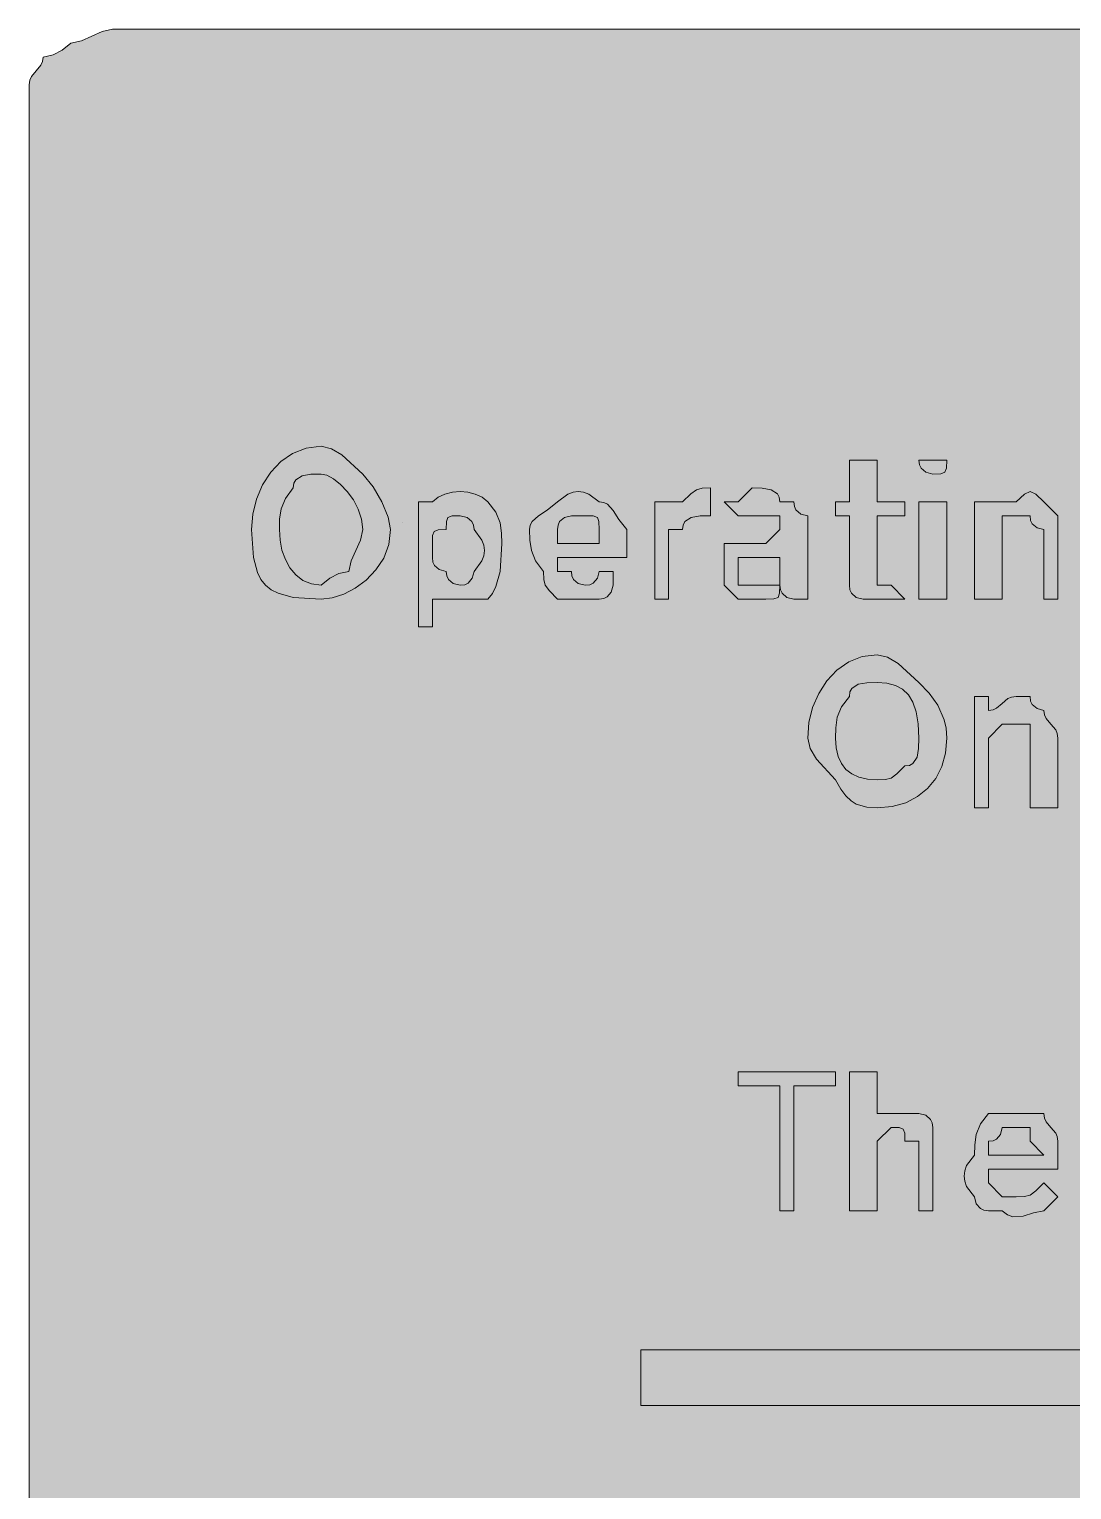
# Model space of a CAD drawing. Header units: metres. Extents: x 10 to 558, y 11 to 259.
# Drawn here: x 9.8 to 99.8, y 133.1 to 259.2 of the extents above; entities that cross this region are included whole.
import ezdxf

# ---------------------------------------------------------------- set-up
doc = ezdxf.new("R2010")
doc.units = ezdxf.units.M
for name, color, linetype, true_color in [('FILL_BLUE_0000FF', 7, 'Continuous', 0x0000ff), ('FILL_WHITE_FFFFFF', 7, 'Continuous', 0xffffff), ('STROKE_WHITE_FFFFFF', 7, 'Continuous', 0xffffff)]:
    doc.layers.add(name, color=color, linetype=linetype, true_color=true_color)

msp = doc.modelspace()

# ---------------------------------------------------------------- hatches: boundary and pattern name
at = {"layer": 'FILL_BLUE_0000FF', "true_color": 0x0000ff}
h = msp.add_hatch(color=7, dxfattribs=at)
h.dxf.hatch_style = 1
h.paths.add_polyline_path([(551.8, 259.15), (552.54, 258.99), (553.8, 258.45), (554.83, 257.68), (555.75, 256.8), (556.54, 256.3), (557.14, 255.71), (557.56, 255.07), (557.85, 254.4), (558.11, 253.09), (558.15, 252), (558.15, 18), (558.15, 15.6), (557.44, 14.72), (556.95, 13.95), (556.46, 13.41), (556.15, 13.25), (555.75, 13.2), (555.3, 12.41), (554.83, 11.81), (554.34, 11.39), (553.8, 11.1), (552.54, 10.84), (550.95, 10.8), (16.95, 10.8), (13.35, 10.8), (13.3, 11.2), (13.14, 11.51), (12.6, 12), (11.83, 12.49), (10.95, 13.2), (10.26, 14.12), (9.9, 15.15), (9.77, 16.41), (9.75, 18), (9.75, 252), (9.75, 254.4), (9.8, 254.8), (9.94, 255.11), (10.35, 255.6), (10.76, 256.09), (10.9, 256.4), (10.95, 256.8), (11.83, 256.99), (12.6, 257.4), (13.35, 258), (14.25, 258.19), (15.15, 258.6), (16.05, 259.01), (16.95, 259.2), (550.95, 259.2), (551.8, 259.15)])
at = {"layer": 'FILL_WHITE_FFFFFF', "true_color": 0xffffff}
h = msp.add_hatch(color=7, dxfattribs=at)
h.dxf.hatch_style = 1
h.paths.add_polyline_path([(36.75, 222.45), (38.55, 220.8), (39.43, 219.71), (40.2, 218.4), (40.74, 217.09), (40.95, 216), (40.79, 214.71), (40.35, 213.54), (39.68, 212.52), (38.85, 211.65), (37.9, 210.95), (36.9, 210.43), (35.9, 210.11), (34.95, 210), (32.55, 210.15), (31.24, 210.51), (30.65, 210.8), (30.15, 211.2), (29.75, 211.7), (29.46, 212.29), (29.1, 213.6), (28.95, 216), (29.06, 217.34), (29.38, 218.64), (29.9, 219.86), (30.6, 220.95), (31.47, 221.87), (32.49, 222.58), (33.66, 223.04), (34.95, 223.2), (35.85, 222.99), (36.75, 222.45)])
h.paths.add_polyline_path([(33.3, 220.65), (32.76, 220.29), (32.6, 220), (32.55, 219.6), (31.86, 218.7), (31.5, 217.8), (31.37, 216.9), (31.35, 216), (31.41, 215.1), (31.57, 214.24), (31.86, 213.43), (32.25, 212.7), (32.76, 212.09), (33.37, 211.61), (34.11, 211.31), (34.95, 211.2), (35.7, 211.8), (36.47, 212.21), (37.35, 212.4), (37.54, 213.3), (37.95, 214.2), (38.36, 215.1), (38.55, 216), (38.44, 216.9), (38.16, 217.76), (37.73, 218.57), (37.2, 219.3), (36.62, 219.91), (36.02, 220.39), (35.45, 220.69), (34.95, 220.8), (34.07, 220.78), (33.3, 220.65)], flags=16)
h = msp.add_hatch(color=7, dxfattribs=at)
h.dxf.hatch_style = 1
h.paths.add_polyline_path([(82.95, 211.2), (84.15, 211.2), (85.35, 210), (81.75, 210), (81.15, 210.15), (80.74, 210.51), (80.6, 210.8), (80.55, 211.2), (80.55, 217.2), (79.35, 217.2), (79.35, 218.4), (80.55, 218.4), (80.55, 222), (82.95, 222), (82.95, 218.4), (85.35, 218.4), (85.35, 217.2), (82.95, 217.2), (82.95, 212.4), (82.95, 211.2)])
h = msp.add_hatch(color=7, dxfattribs=at)
h.dxf.hatch_style = 1
h.paths.add_polyline_path([(88.93, 221.31), (88.8, 220.95), (88.44, 220.82), (87.75, 220.8), (87.15, 220.95), (86.74, 221.31), (86.6, 221.6), (86.55, 222), (87.75, 222), (88.95, 222), (88.93, 221.31)])
h = msp.add_hatch(color=7, dxfattribs=at)
h.dxf.hatch_style = 1
h.paths.add_polyline_path([(66.15, 218.4), (66.86, 219.09), (67.35, 219.45), (67.84, 219.58), (68.55, 219.6), (68.55, 217.2), (67.67, 217.18), (66.9, 217.05), (66.36, 216.69), (66.2, 216.4), (66.15, 216), (64.95, 216), (64.95, 214.8), (64.95, 210), (63.75, 210), (63.75, 218.4), (64.95, 218.4), (66.15, 218.4)])
h = msp.add_hatch(color=7, dxfattribs=at)
h.dxf.hatch_style = 1
h.paths.add_polyline_path([(74.4, 210.15), (74.04, 210.02), (73.35, 210), (72.15, 210), (70.95, 210), (69.75, 211.2), (69.75, 212.4), (69.75, 214.8), (70.95, 214.8), (72.15, 214.8), (73.35, 214.8), (74.55, 216), (74.55, 217.2), (73.35, 217.2), (72.15, 217.2), (70.95, 217.2), (69.75, 218.4), (70.95, 218.4), (72.15, 219.6), (73.03, 219.58), (73.8, 219.45), (74.34, 219.09), (74.5, 218.8), (74.55, 218.4), (75.75, 218.4), (75.8, 218), (75.94, 217.71), (76.35, 217.35), (76.95, 217.2), (76.95, 214.8), (76.95, 212.4), (76.95, 211.2), (76.95, 210), (75.75, 210), (75.15, 210.15), (74.74, 210.51), (74.6, 210.8), (74.55, 211.2), (74.53, 210.51), (74.4, 210.15)])
h.paths.add_polyline_path([(74.55, 212.4), (74.55, 213.6), (73.35, 213.6), (72.15, 213.6), (70.95, 213.6), (70.95, 212.4), (70.95, 211.2), (72.15, 211.2), (73.35, 211.2), (74.55, 211.2), (74.55, 212.4)], flags=16)
h = msp.add_hatch(color=7, dxfattribs=at)
h.dxf.hatch_style = 1
h.paths.add_polyline_path([(45.64, 219.07), (46.28, 219.24), (46.95, 219.3), (47.62, 219.24), (48.26, 219.07), (48.85, 218.79), (49.35, 218.4), (50.04, 217.5), (50.4, 216.6), (50.53, 215.7), (50.55, 214.8), (50.4, 212.4), (50.04, 211.09), (49.75, 210.5), (49.35, 210), (46.95, 210), (45.75, 210), (44.55, 210), (44.55, 207.6), (43.35, 207.6), (43.35, 218.4), (44.55, 218.4), (45.05, 218.79), (45.64, 219.07)])
h.paths.add_polyline_path([(44.7, 215.85), (44.57, 215.49), (44.55, 214.8), (44.55, 213.6), (44.6, 213.2), (44.74, 212.91), (45.15, 212.55), (45.75, 212.4), (45.8, 212), (45.94, 211.71), (46.35, 211.35), (46.95, 211.2), (47.35, 211.25), (47.64, 211.39), (48, 211.8), (48.15, 212.4), (48.82, 213.3), (48.99, 213.75), (49.05, 214.2), (48.99, 214.65), (48.82, 215.1), (48.15, 216), (48.1, 216.4), (47.96, 216.69), (47.55, 217.05), (46.95, 217.2), (46.26, 217.18), (45.9, 217.05), (45.77, 216.69), (45.75, 216), (45.06, 215.98), (44.7, 215.85)], flags=16)
h = msp.add_hatch(color=7, dxfattribs=at)
h.dxf.hatch_style = 1
h.paths.add_polyline_path([(54.66, 210.71), (54.3, 211.2), (54.17, 211.69), (54.15, 212.4), (53.46, 213.3), (53.1, 214.2), (52.97, 215.1), (52.95, 216), (53, 216.4), (53.16, 216.71), (53.7, 217.2), (54.47, 217.69), (55.35, 218.4), (56.25, 219.07), (56.7, 219.24), (57.15, 219.3), (57.6, 219.24), (58.05, 219.07), (58.95, 218.4), (59.35, 218.35), (59.66, 218.19), (60.15, 217.65), (60.64, 216.88), (61.35, 216), (61.35, 213.6), (55.35, 213.6), (55.35, 212.4), (56.55, 212.4), (56.6, 212), (56.74, 211.71), (57.15, 211.35), (57.75, 211.2), (58.15, 211.25), (58.44, 211.39), (58.8, 211.8), (58.95, 212.4), (60.15, 212.4), (60.15, 211.2), (60, 210.6), (59.64, 210.19), (59.35, 210.05), (58.95, 210), (56.55, 210), (55.35, 210), (54.66, 210.71)])
h.paths.add_polyline_path([(58.95, 216), (58.93, 216.69), (58.8, 217.05), (58.44, 217.18), (57.75, 217.2), (56.55, 217.2), (55.95, 217.05), (55.54, 216.69), (55.4, 216.4), (55.35, 216), (55.35, 214.8), (58.95, 214.8), (58.95, 216)], flags=16)
h = msp.add_hatch(color=7, dxfattribs=at)
h.dxf.hatch_style = 1
h.paths.add_polyline_path([(86.55, 210), (86.55, 218.4), (88.95, 218.4), (88.95, 210), (86.55, 210)])
h = msp.add_hatch(color=7, dxfattribs=at)
h.dxf.hatch_style = 1
h.paths.add_polyline_path([(93.75, 217.2), (93.75, 216), (93.75, 210), (91.35, 210), (91.35, 218.4), (93.75, 218.4), (94.95, 218.4), (95.66, 219.07), (96.15, 219.3), (96.64, 219.07), (97.35, 218.4), (98.55, 217.2), (98.55, 216), (98.55, 210), (97.35, 210), (97.35, 216), (96.75, 216.15), (96.34, 216.51), (96.2, 216.8), (96.15, 217.2), (94.95, 217.2), (93.75, 217.2)])
h = msp.add_hatch(color=7, dxfattribs=at)
h.dxf.hatch_style = 1
h.paths.add_polyline_path([(84.75, 204.45), (86.55, 202.8), (87.43, 201.88), (88.2, 200.85), (88.74, 199.59), (88.9, 198.85), (88.95, 198), (88.84, 196.71), (88.52, 195.54), (88, 194.52), (87.3, 193.65), (86.43, 192.95), (85.41, 192.43), (84.24, 192.11), (82.95, 192), (82.05, 192.04), (81.15, 192.3), (80.7, 192.59), (80.25, 193.01), (79.8, 193.61), (79.35, 194.4), (77.7, 196.2), (77.16, 197.1), (76.95, 198), (77.06, 199.34), (77.38, 200.64), (77.9, 201.86), (78.6, 202.95), (79.47, 203.87), (80.49, 204.58), (81.66, 205.04), (82.95, 205.2), (83.85, 204.99), (84.75, 204.45)])
h.paths.add_polyline_path([(81.3, 202.65), (80.76, 202.29), (80.6, 202), (80.55, 201.6), (79.86, 200.7), (79.5, 199.8), (79.37, 198.9), (79.35, 198), (79.41, 197.16), (79.57, 196.42), (79.86, 195.81), (80.25, 195.3), (80.76, 194.91), (81.38, 194.62), (82.11, 194.46), (82.95, 194.4), (83.66, 194.42), (84.15, 194.55), (84.64, 194.91), (85.35, 195.6), (85.75, 195.65), (86.04, 195.81), (86.4, 196.35), (86.53, 197.12), (86.55, 198), (86.49, 199.24), (86.32, 200.27), (86.04, 201.1), (85.65, 201.75), (85.14, 202.23), (84.52, 202.56), (83.79, 202.74), (82.95, 202.8), (82.07, 202.78), (81.3, 202.65)], flags=16)
h = msp.add_hatch(color=7, dxfattribs=at)
h.dxf.hatch_style = 1
h.paths.add_polyline_path([(93.75, 199.2), (92.55, 198), (92.55, 192), (91.35, 192), (91.35, 201.6), (92.55, 201.6), (92.55, 200.4), (92.95, 200.45), (93.26, 200.59), (93.75, 201), (94.24, 201.41), (94.55, 201.55), (94.95, 201.6), (96.15, 201.6), (96.2, 201.2), (96.34, 200.91), (96.75, 200.55), (97.35, 200.4), (97.4, 200), (97.54, 199.69), (97.95, 199.2), (98.36, 198.71), (98.5, 198.4), (98.55, 198), (98.55, 192), (96.15, 192), (96.15, 198), (96.15, 199.2), (94.95, 199.2), (93.75, 199.2)])
h = msp.add_hatch(color=7, dxfattribs=at)
h.dxf.hatch_style = 1
h.paths.add_polyline_path([(79.35, 168), (75.75, 168), (75.75, 157.2), (74.55, 157.2), (74.55, 168), (70.95, 168), (70.95, 169.2), (79.35, 169.2), (79.35, 168)])
h = msp.add_hatch(color=7, dxfattribs=at)
h.dxf.hatch_style = 1
h.paths.add_polyline_path([(86.55, 163.2), (85.35, 163.2), (85.33, 163.89), (85.2, 164.25), (84.84, 164.38), (84.15, 164.4), (82.95, 163.2), (82.95, 162), (82.95, 157.2), (80.55, 157.2), (80.55, 169.2), (82.95, 169.2), (82.95, 165.6), (84.15, 165.6), (86.55, 165.6), (87.15, 165.45), (87.56, 165.09), (87.7, 164.8), (87.75, 164.4), (87.75, 163.2), (87.75, 157.2), (86.55, 157.2), (86.55, 162), (86.55, 163.2)])
h = msp.add_hatch(color=7, dxfattribs=at)
h.dxf.hatch_style = 1
h.paths.add_polyline_path([(92.15, 157.25), (91.86, 157.39), (91.5, 157.8), (91.35, 158.4), (90.67, 159.3), (90.51, 159.75), (90.45, 160.2), (90.51, 160.65), (90.67, 161.1), (91.35, 162), (91.37, 162.9), (91.5, 163.8), (91.86, 164.7), (92.55, 165.6), (97.35, 165.6), (97.4, 165.2), (97.54, 164.89), (97.95, 164.4), (98.36, 163.91), (98.5, 163.6), (98.55, 163.2), (98.55, 160.8), (92.55, 160.8), (92.55, 159.6), (93.75, 158.4), (94.95, 158.4), (95.66, 158.42), (96.15, 158.55), (96.64, 158.91), (97.35, 159.6), (98.55, 158.4), (97.35, 157.2), (96.45, 157.03), (95.55, 156.75), (94.65, 156.69), (94.2, 156.86), (93.75, 157.2), (92.55, 157.2), (92.15, 157.25)])
h.paths.add_polyline_path([(96.15, 163.2), (96.15, 164.4), (93.75, 164.4), (93.6, 163.8), (93.24, 163.39), (92.95, 163.25), (92.55, 163.2), (92.55, 162), (97.35, 162), (96.15, 163.2)], flags=16)
h = msp.add_hatch(color=7, dxfattribs=at)
h.dxf.hatch_style = 1
h.paths.add_polyline_path([(62.55, 140.4), (62.55, 145.2), (495.75, 145.2), (490.95, 150), (498.15, 150), (505.35, 142.8), (498.15, 135.6), (490.95, 135.6), (495.75, 140.4), (62.55, 140.4)])

# ---------------------------------------------------------------- linework, layer by layer
at = {"layer": 'FILL_BLUE_0000FF', "lineweight": 0, "true_color": 0x0000ff}
msp.add_lwpolyline([(9.75, 18), (9.75, 252), (9.75, 254.4), (9.8, 254.8), (9.94, 255.11), (10.35, 255.6), (10.76, 256.09), (10.9, 256.4), (10.95, 256.8), (11.83, 256.99), (12.6, 257.4), (13.35, 258), (14.25, 258.19), (15.15, 258.6), (16.05, 259.01), (16.95, 259.2), (550.95, 259.2)], dxfattribs=at)
at = {"layer": 'FILL_WHITE_FFFFFF', "lineweight": 0, "true_color": 0xffffff}
for points in [[(36.75, 222.45), (38.55, 220.8), (39.43, 219.71), (40.2, 218.4), (40.74, 217.09), (40.95, 216), (40.79, 214.71), (40.35, 213.54), (39.68, 212.52), (38.85, 211.65), (37.9, 210.95), (36.9, 210.43), (35.9, 210.11), (34.95, 210), (32.55, 210.15), (31.24, 210.51), (30.65, 210.8), (30.15, 211.2), (29.75, 211.7), (29.46, 212.29), (29.1, 213.6), (28.95, 216), (29.06, 217.34), (29.38, 218.64), (29.9, 219.86), (30.6, 220.95), (31.47, 221.87), (32.49, 222.58), (33.66, 223.04), (34.95, 223.2), (35.85, 222.99)], [(82.95, 211.2), (84.15, 211.2), (85.35, 210), (81.75, 210), (81.15, 210.15), (80.74, 210.51), (80.6, 210.8), (80.55, 211.2), (80.55, 217.2), (79.35, 217.2), (79.35, 218.4), (80.55, 218.4), (80.55, 222), (82.95, 222), (82.95, 218.4), (85.35, 218.4), (85.35, 217.2), (82.95, 217.2), (82.95, 212.4)], [(88.93, 221.31), (88.8, 220.95), (88.44, 220.82), (87.75, 220.8), (87.15, 220.95), (86.74, 221.31), (86.6, 221.6), (86.55, 222), (87.75, 222), (88.95, 222)], [(33.3, 220.65), (32.76, 220.29), (32.6, 220), (32.55, 219.6), (31.86, 218.7), (31.5, 217.8), (31.37, 216.9), (31.35, 216), (31.41, 215.1), (31.57, 214.24), (31.86, 213.43), (32.25, 212.7), (32.76, 212.09), (33.37, 211.61), (34.11, 211.31), (34.95, 211.2), (35.7, 211.8), (36.47, 212.21), (37.35, 212.4), (37.54, 213.3), (37.95, 214.2), (38.36, 215.1), (38.55, 216), (38.44, 216.9), (38.16, 217.76), (37.73, 218.57), (37.2, 219.3), (36.62, 219.91), (36.02, 220.39), (35.45, 220.69), (34.95, 220.8), (34.07, 220.78)], [(66.15, 218.4), (66.86, 219.09), (67.35, 219.45), (67.84, 219.58), (68.55, 219.6), (68.55, 217.2), (67.67, 217.18), (66.9, 217.05), (66.36, 216.69), (66.2, 216.4), (66.15, 216), (64.95, 216), (64.95, 214.8), (64.95, 210), (63.75, 210), (63.75, 218.4), (64.95, 218.4)], [(74.4, 210.15), (74.04, 210.02), (73.35, 210), (72.15, 210), (70.95, 210), (69.75, 211.2), (69.75, 212.4), (69.75, 214.8), (70.95, 214.8), (72.15, 214.8), (73.35, 214.8), (74.55, 216), (74.55, 217.2), (73.35, 217.2), (72.15, 217.2), (70.95, 217.2), (69.75, 218.4), (70.95, 218.4), (72.15, 219.6), (73.03, 219.58), (73.8, 219.45), (74.34, 219.09), (74.5, 218.8), (74.55, 218.4), (75.75, 218.4), (75.8, 218), (75.94, 217.71), (76.35, 217.35), (76.95, 217.2), (76.95, 214.8), (76.95, 212.4), (76.95, 211.2), (76.95, 210), (75.75, 210), (75.15, 210.15), (74.74, 210.51), (74.6, 210.8), (74.55, 211.2), (74.53, 210.51)], [(45.64, 219.07), (46.28, 219.24), (46.95, 219.3), (47.62, 219.24), (48.26, 219.07), (48.85, 218.79), (49.35, 218.4), (50.04, 217.5), (50.4, 216.6), (50.53, 215.7), (50.55, 214.8), (50.4, 212.4), (50.04, 211.09), (49.75, 210.5), (49.35, 210), (46.95, 210), (45.75, 210), (44.55, 210), (44.55, 207.6), (43.35, 207.6), (43.35, 218.4), (44.55, 218.4), (45.05, 218.79)], [(54.66, 210.71), (54.3, 211.2), (54.17, 211.69), (54.15, 212.4), (53.46, 213.3), (53.1, 214.2), (52.97, 215.1), (52.95, 216), (53, 216.4), (53.16, 216.71), (53.7, 217.2), (54.47, 217.69), (55.35, 218.4), (56.25, 219.07), (56.7, 219.24), (57.15, 219.3), (57.6, 219.24), (58.05, 219.07), (58.95, 218.4), (59.35, 218.35), (59.66, 218.19), (60.15, 217.65), (60.64, 216.88), (61.35, 216), (61.35, 213.6), (55.35, 213.6), (55.35, 212.4), (56.55, 212.4), (56.6, 212), (56.74, 211.71), (57.15, 211.35), (57.75, 211.2), (58.15, 211.25), (58.44, 211.39), (58.8, 211.8), (58.95, 212.4), (60.15, 212.4), (60.15, 211.2), (60, 210.6), (59.64, 210.19), (59.35, 210.05), (58.95, 210), (56.55, 210), (55.35, 210)], [(86.55, 210), (86.55, 218.4), (88.95, 218.4), (88.95, 210)], [(93.75, 217.2), (93.75, 216), (93.75, 210), (91.35, 210), (91.35, 218.4), (93.75, 218.4), (94.95, 218.4), (95.66, 219.07), (96.15, 219.3), (96.64, 219.07), (97.35, 218.4), (98.55, 217.2), (98.55, 216), (98.55, 210), (97.35, 210), (97.35, 216), (96.75, 216.15), (96.34, 216.51), (96.2, 216.8), (96.15, 217.2), (94.95, 217.2)], [(44.7, 215.85), (44.57, 215.49), (44.55, 214.8), (44.55, 213.6), (44.6, 213.2), (44.74, 212.91), (45.15, 212.55), (45.75, 212.4), (45.8, 212), (45.94, 211.71), (46.35, 211.35), (46.95, 211.2), (47.35, 211.25), (47.64, 211.39), (48, 211.8), (48.15, 212.4), (48.82, 213.3), (48.99, 213.75), (49.05, 214.2), (48.99, 214.65), (48.82, 215.1), (48.15, 216), (48.1, 216.4), (47.96, 216.69), (47.55, 217.05), (46.95, 217.2), (46.26, 217.18), (45.9, 217.05), (45.77, 216.69), (45.75, 216), (45.06, 215.98)], [(58.95, 216), (58.93, 216.69), (58.8, 217.05), (58.44, 217.18), (57.75, 217.2), (56.55, 217.2), (55.95, 217.05), (55.54, 216.69), (55.4, 216.4), (55.35, 216), (55.35, 214.8), (58.95, 214.8)], [(74.55, 212.4), (74.55, 213.6), (73.35, 213.6), (72.15, 213.6), (70.95, 213.6), (70.95, 212.4), (70.95, 211.2), (72.15, 211.2), (73.35, 211.2), (74.55, 211.2)], [(84.75, 204.45), (86.55, 202.8), (87.43, 201.88), (88.2, 200.85), (88.74, 199.59), (88.9, 198.85), (88.95, 198), (88.84, 196.71), (88.52, 195.54), (88, 194.52), (87.3, 193.65), (86.43, 192.95), (85.41, 192.43), (84.24, 192.11), (82.95, 192), (82.05, 192.04), (81.15, 192.3), (80.7, 192.59), (80.25, 193.01), (79.8, 193.61), (79.35, 194.4), (77.7, 196.2), (77.16, 197.1), (76.95, 198), (77.06, 199.34), (77.38, 200.64), (77.9, 201.86), (78.6, 202.95), (79.47, 203.87), (80.49, 204.58), (81.66, 205.04), (82.95, 205.2), (83.85, 204.99)], [(81.3, 202.65), (80.76, 202.29), (80.6, 202), (80.55, 201.6), (79.86, 200.7), (79.5, 199.8), (79.37, 198.9), (79.35, 198), (79.41, 197.16), (79.57, 196.42), (79.86, 195.81), (80.25, 195.3), (80.76, 194.91), (81.38, 194.62), (82.11, 194.46), (82.95, 194.4), (83.66, 194.42), (84.15, 194.55), (84.64, 194.91), (85.35, 195.6), (85.75, 195.65), (86.04, 195.81), (86.4, 196.35), (86.53, 197.12), (86.55, 198), (86.49, 199.24), (86.32, 200.27), (86.04, 201.1), (85.65, 201.75), (85.14, 202.23), (84.52, 202.56), (83.79, 202.74), (82.95, 202.8), (82.07, 202.78)], [(93.75, 199.2), (92.55, 198), (92.55, 192), (91.35, 192), (91.35, 201.6), (92.55, 201.6), (92.55, 200.4), (92.95, 200.45), (93.26, 200.59), (93.75, 201), (94.24, 201.41), (94.55, 201.55), (94.95, 201.6), (96.15, 201.6), (96.2, 201.2), (96.34, 200.91), (96.75, 200.55), (97.35, 200.4), (97.4, 200), (97.54, 199.69), (97.95, 199.2), (98.36, 198.71), (98.5, 198.4), (98.55, 198), (98.55, 192), (96.15, 192), (96.15, 198), (96.15, 199.2), (94.95, 199.2)], [(79.35, 168), (75.75, 168), (75.75, 157.2), (74.55, 157.2), (74.55, 168), (70.95, 168), (70.95, 169.2), (79.35, 169.2)], [(86.55, 163.2), (85.35, 163.2), (85.33, 163.89), (85.2, 164.25), (84.84, 164.38), (84.15, 164.4), (82.95, 163.2), (82.95, 162), (82.95, 157.2), (80.55, 157.2), (80.55, 169.2), (82.95, 169.2), (82.95, 165.6), (84.15, 165.6), (86.55, 165.6), (87.15, 165.45), (87.56, 165.09), (87.7, 164.8), (87.75, 164.4), (87.75, 163.2), (87.75, 157.2), (86.55, 157.2), (86.55, 162)], [(92.15, 157.25), (91.86, 157.39), (91.5, 157.8), (91.35, 158.4), (90.67, 159.3), (90.51, 159.75), (90.45, 160.2), (90.51, 160.65), (90.67, 161.1), (91.35, 162), (91.37, 162.9), (91.5, 163.8), (91.86, 164.7), (92.55, 165.6), (97.35, 165.6), (97.4, 165.2), (97.54, 164.89), (97.95, 164.4), (98.36, 163.91), (98.5, 163.6), (98.55, 163.2), (98.55, 160.8), (92.55, 160.8), (92.55, 159.6), (93.75, 158.4), (94.95, 158.4), (95.66, 158.42), (96.15, 158.55), (96.64, 158.91), (97.35, 159.6), (98.55, 158.4), (97.35, 157.2), (96.45, 157.03), (95.55, 156.75), (94.65, 156.69), (94.2, 156.86), (93.75, 157.2), (92.55, 157.2)], [(96.15, 163.2), (96.15, 164.4), (93.75, 164.4), (93.6, 163.8), (93.24, 163.39), (92.95, 163.25), (92.55, 163.2), (92.55, 162), (97.35, 162)], [(62.55, 140.4), (62.55, 145.2), (495.75, 145.2), (490.95, 150), (498.15, 150), (505.35, 142.8), (498.15, 135.6), (490.95, 135.6), (495.75, 140.4)]]:
    msp.add_lwpolyline(points, close=True, dxfattribs=at)
at = {"layer": 'STROKE_WHITE_FFFFFF', "lineweight": 0, "true_color": 0xffffff}
msp.add_lwpolyline([(41.95, 216.64), (41.95, 216.64)], dxfattribs=at)

doc.saveas('drawing.dxf')
